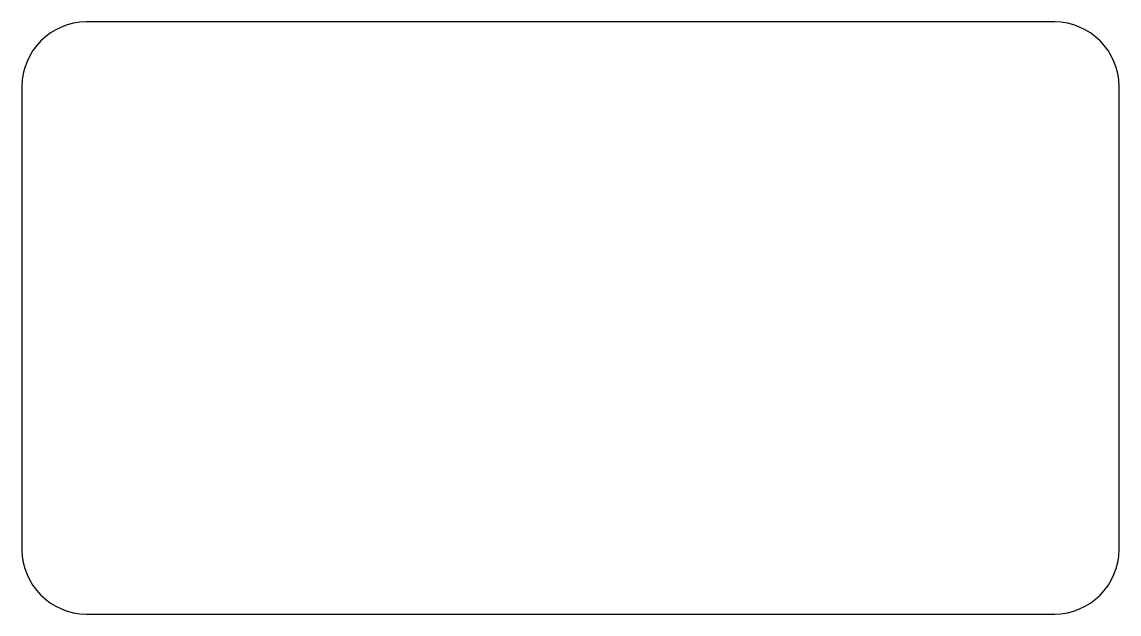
# Model space of a CAD drawing. Header units: millimetres. Extents: x -15 to 87, y -3 to 52.
import ezdxf

# ---------------------------------------------------------------- set-up
doc = ezdxf.new("R2010")
doc.units = ezdxf.units.MM
doc.layers.get('0').update_dxf_attribs({"lineweight": 25})

msp = doc.modelspace()

# ---------------------------------------------------------------- linework, layer by layer
at = {"flags": 128}
msp.add_lwpolyline([(-8.81392, -3.32768), (81.18608, -3.32768, 0.414213562), (87.18608, 2.67232), (87.18608, 45.67232, 0.414213562), (81.18608, 51.67232), (-8.81392, 51.67232, 0.414213562), (-14.81392, 45.67232), (-14.81392, 2.67232, 0.414213562), (-8.81392, -3.32768)], format="xyb", dxfattribs=at)

doc.saveas('drawing.dxf')
